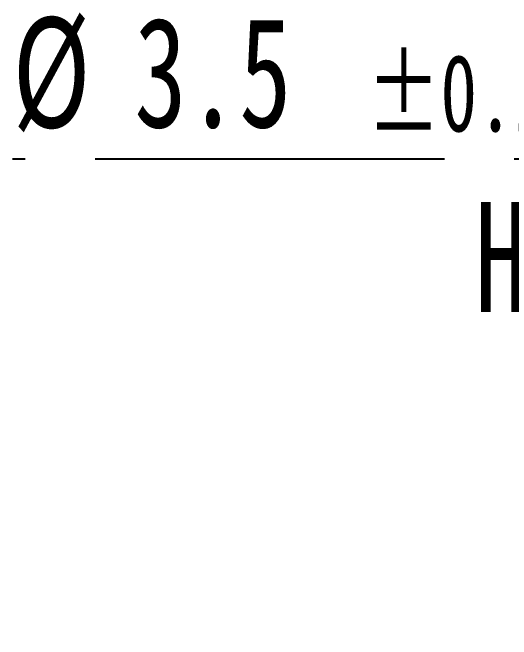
# Paper-space layout '시트2-ENG' of a CAD drawing. Header units: millimetres. Extents: x 5 to 415, y 5 to 292.
# Drawn here: x 64.57 to 82.71, y 205.5 to 228.29 of the extents above; entities that cross this region are included whole.
import ezdxf

# ---------------------------------------------------------------- set-up
doc = ezdxf.new("R2010")
doc.units = ezdxf.units.MM
doc.linetypes.add('CENTERX2', pattern=[20.32, 12.7, -2.54, 2.54, -2.54])
doc.layers.add('CENTER_LINE', color=7, linetype='CENTERX2')
doc.styles.add('SLDTEXTSTYLE0', font='TXT', dxfattribs={"width": 0.7})
doc.dimstyles.new('SLDDIMSTYLE2', dxfattribs={"dimtxt": 4, "dimasz": 3.302, "dimexe": 0, "dimexo": 0.0625, "dimgap": 1, "dimtad": 0, "dimtih": 1, "dimtoh": 1, "dimdec": 1, "dimrnd": 1e-09, "dimzin": 12, "dimdsep": 46, "dimtxsty": 'SLDTEXTSTYLE0', "dimsah": 1, "dimcen": 0, "dimadec": 0, "dimazin": 3, "dimtol": 1, "dimtp": 0.1, "dimtm": 0.1, "dimtfac": 1, "dimtdec": 1, "dimtmove": 0, "dimatfit": 3, "dimfxl": 1, "dimfrac": 2, "dimtolj": 1, "dimarcsym": 0})

# ---------------------------------------------------------------- blocks, each defined once
blk = doc.blocks.new('_D_28')
at = {"layer": 'CENTER_LINE'}
for p, q in [((100.591, 222.962), (64.57, 222.962)), ((109.641, 182.248), (100.591, 222.962)), ((110.401, 178.831), (109.641, 182.248)), ((110.401, 178.831), (111.779, 172.633))]:
    blk.add_line(p, q, dxfattribs=at)
for points in [[(109.641, 182.248), (109.421, 185.581), (108.429, 185.361)], [(110.401, 178.831), (110.621, 175.498), (111.613, 175.718)]]:
    blk.add_solid(points, dxfattribs=at)
at = {"layer": 'CENTER_LINE', "attachment_point": 1, "style": 'SLDTEXTSTYLE0'}
for s, insert, char_height in [('%%c', (64.57, 228.118), 4), ('HOLE', (86.515, 228.118), 4), ('3.5', (68.998, 228.118), 4), ('±0.1', (77.459, 226.77), 2.8)]:
    blk.add_mtext(s, dxfattribs=dict(at, insert=insert, char_height=char_height))
blk = doc.blocks.new('SW_NOTE_0_15')
at = {"layer": 'CENTER_LINE', "color": 0, "insert": (-14.898, 2.366), "char_height": 4, "attachment_point": 1, "style": 'SLDTEXTSTYLE0'}
blk.add_mtext('HINGE', dxfattribs=at)

psp = doc.layouts.new('시트2-ENG')

# ---------------------------------------------------------------- block references
at = {"layer": 'CENTER_LINE'}
psp.add_blockref('SW_NOTE_0_15', (96.274, 219.043), dxfattribs=at)

# ---------------------------------------------------------------- dimensions: what is measured, and where the dimension line sits
dim = psp.add_diameter_dim_2p(p1=(109.641, 182.248), p2=(110.401, 178.831), text='<> HOLE', dimstyle='SLDDIMSTYLE2', dxfattribs=at)
dim.commit()
dim.dimension.update_dxf_attribs({"geometry": '_D_28', "text_midpoint": (81.787, 225.792), "dimtype": 163})

doc.saveas('drawing.dxf')
